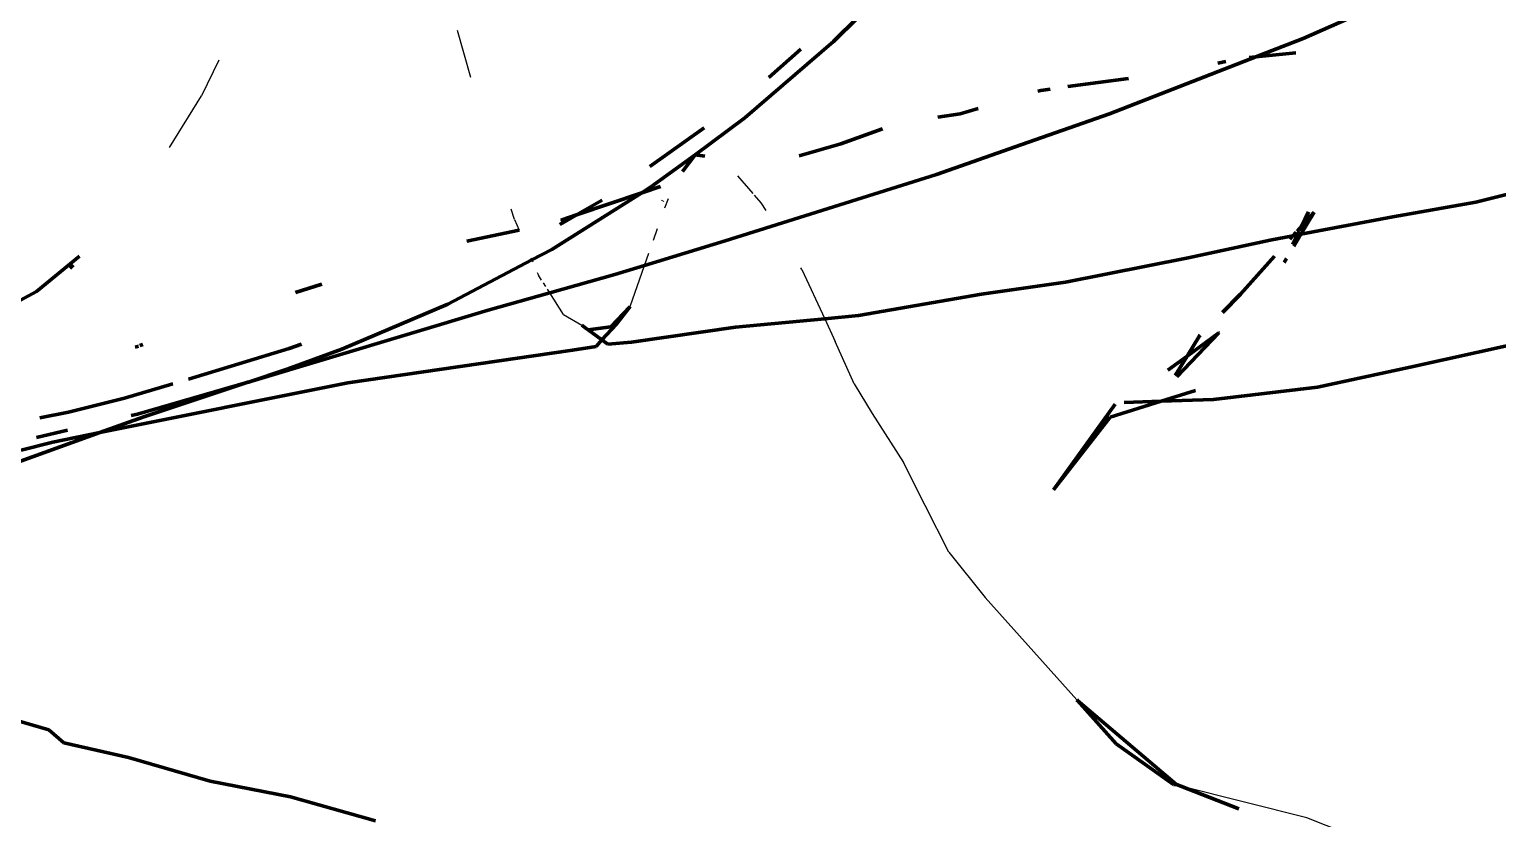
# Model space of a CAD drawing. Header units: millimetres. Extents: x 4307 to 31003, y 2809 to 20009.
# Drawn here: x 7206.8 to 7274.9, y 8855.6 to 8892.2 of the extents above; entities that cross this region are included whole.
import ezdxf

# ---------------------------------------------------------------- set-up
doc = ezdxf.new("R2010")
doc.units = ezdxf.units.MM
doc.layers.add('ProfileEdges', color=7, linetype='Continuous')

msp = doc.modelspace()

# ---------------------------------------------------------------- linework, layer by layer
for p, q in [((7227.249, 8889.938), (7226.623, 8892.113)), ((7215.554, 8890.74), (7214.755, 8889.077)), ((7213.269, 8886.694), (7214.755, 8889.077)), ((7240.336, 8884.553), (7239.626, 8885.368)), ((7240.715, 8884.118), (7240.398, 8884.481)), ((7229.275, 8883.347), (7229.114, 8883.831)), ((7236.248, 8883.882), (7236.41, 8884.314)), ((7240.934, 8883.758), (7240.715, 8884.118)), ((7229.275, 8883.347), (7229.484, 8882.857)), ((7235.711, 8882.389), (7235.901, 8882.934)), ((7235.301, 8881.218), (7235.502, 8881.793)), ((7230.033, 8881.572), (7230.076, 8881.47)), ((7230.076, 8881.47), (7230.114, 8881.381)), ((7234.632, 8879.305), (7235.301, 8881.218)), ((7242.594, 8881.033), (7242.554, 8881.1)), ((7230.324, 8880.89), (7230.378, 8880.764)), ((7230.522, 8880.539), (7230.378, 8880.764)), ((7230.714, 8880.239), (7230.606, 8880.407)), ((7242.594, 8881.033), (7243.657, 8878.742)), ((7230.902, 8879.946), (7230.796, 8880.111)), ((7231.542, 8878.947), (7230.902, 8879.946)), ((7231.542, 8878.947), (7232.386, 8878.44)), ((7243.657, 8878.742), (7244.142, 8877.696)), ((7245.026, 8875.732), (7244.142, 8877.696)), ((7245.026, 8875.732), (7245.857, 8874.353)), ((7245.857, 8874.353), (7247.311, 8872.079)), ((7248.311, 8870.087), (7247.311, 8872.079)), ((7249.408, 8867.922), (7248.311, 8870.087)), ((7249.408, 8867.922), (7251.094, 8865.821)), ((7251.094, 8865.821), (7255.345, 8861.067)), ((7266.02, 8855.601), (7260.17, 8857.061)), ((7268.785, 8854.506), (7266.02, 8855.601))]:
    msp.add_line(p, q)
at = {"layer": 'ProfileEdges', "lineweight": 211}
for p, q in [((7244.065, 8891.602), (7248.014, 8895.501)), ((7269.738, 8893.461), (7265.854, 8891.749)), ((7239.945, 8888.062), (7244.065, 8891.602)), ((7265.854, 8891.749), (7263.647, 8890.891)), ((7242.546, 8891.248), (7241.061, 8889.932)), ((7263.647, 8890.891), (7256.863, 8888.254)), ((7262.26, 8890.67), (7261.885, 8890.598)), ((7263.349, 8890.861), (7263.647, 8890.891)), ((7263.647, 8890.891), (7265.503, 8891.079)), ((7253.535, 8889.294), (7253.678, 8889.335)), ((7254.116, 8889.395), (7253.678, 8889.335)), ((7257.75, 8889.893), (7254.94, 8889.508)), ((7237.651, 8886.348), (7239.945, 8888.062)), ((7248.909, 8888.098), (7249.942, 8888.253)), ((7249.942, 8888.253), (7250.778, 8888.495)), ((7256.863, 8888.254), (7252.486, 8886.723)), ((7235.544, 8885.812), (7238.064, 8887.597)), ((7246.337, 8887.551), (7244.402, 8886.85)), ((7244.402, 8886.85), (7242.471, 8886.301)), ((7248.845, 8885.441), (7252.486, 8886.723)), ((7235.582, 8884.842), (7237.651, 8886.348)), ((7237.651, 8886.348), (7237.053, 8885.571)), ((7238.102, 8886.286), (7237.651, 8886.348)), ((7273.851, 8884.155), (7280.833, 8885.889)), ((7239.047, 8882.357), (7248.845, 8885.441)), ((7235.181, 8884.589), (7231.007, 8881.959)), ((7232.144, 8883.558), (7235.181, 8884.589)), ((7235.181, 8884.589), (7236.043, 8884.882)), ((7235.582, 8884.842), (7235.181, 8884.589)), ((7232.144, 8883.558), (7233.302, 8884.223)), ((7233.302, 8884.223), (7233.338, 8884.248)), ((7236.153, 8884.229), (7236.131, 8884.195)), ((7270.012, 8883.473), (7273.851, 8884.155)), ((7231.364, 8883.111), (7232.144, 8883.558)), ((7231.414, 8883.27), (7231.45, 8883.281)), ((7231.428, 8883.315), (7232.144, 8883.558)), ((7266.36, 8883.695), (7265.744, 8882.661)), ((7265.744, 8882.661), (7270.012, 8883.473)), ((7265.788, 8883.059), (7266.096, 8883.696)), ((7265.788, 8883.059), (7266.36, 8883.695)), ((7227.055, 8882.342), (7229.484, 8882.857)), ((7264.325, 8882.391), (7265.367, 8882.589)), ((7265.227, 8882.434), (7265.367, 8882.589)), ((7265.367, 8882.589), (7265.519, 8882.759)), ((7265.367, 8882.589), (7265.582, 8882.63)), ((7265.368, 8882.189), (7265.582, 8882.63)), ((7265.744, 8882.661), (7265.415, 8882.108)), ((7265.565, 8882.81), (7265.788, 8883.059)), ((7265.582, 8882.63), (7265.666, 8882.804)), ((7265.582, 8882.63), (7265.744, 8882.661)), ((7265.682, 8882.839), (7265.788, 8883.059)), ((7230.076, 8881.47), (7231.007, 8881.959)), ((7235.301, 8881.218), (7239.047, 8882.357)), ((7260.508, 8881.573), (7264.325, 8882.391)), ((7207.093, 8880.015), (7209.089, 8881.64)), ((7208.638, 8881.09), (7208.801, 8881.249)), ((7226.181, 8879.423), (7230.076, 8881.47)), ((7233.929, 8880.801), (7235.301, 8881.218)), ((7260.508, 8881.573), (7254.821, 8880.442)), ((7262.938, 8879.886), (7264.514, 8881.64)), ((7265.077, 8881.54), (7264.966, 8881.354)), ((7230.902, 8879.946), (7233.929, 8880.801)), ((7254.821, 8880.442), (7250.927, 8879.885)), ((7207.093, 8880.015), (7202.961, 8877.77)), ((7219.117, 8879.963), (7220.332, 8880.344)), ((7228.054, 8879.141), (7230.902, 8879.946)), ((7250.927, 8879.885), (7245.224, 8878.891)), ((7262.104, 8879.038), (7262.938, 8879.886)), ((7228.054, 8879.141), (7216.929, 8875.807)), ((7221.259, 8877.331), (7226.181, 8879.423)), ((7233.739, 8878.366), (7234.632, 8879.305)), ((7233.977, 8878.48), (7234.632, 8879.305)), ((7232.585, 8878.295), (7232.386, 8878.44)), ((7233.739, 8878.366), (7232.681, 8878.236)), ((7233.977, 8878.48), (7233.326, 8877.76)), ((7234.691, 8877.663), (7239.511, 8878.347)), ((7239.511, 8878.347), (7243.657, 8878.742)), ((7243.657, 8878.742), (7245.224, 8878.891)), ((7232.585, 8878.295), (7232.681, 8878.236)), ((7233.326, 8877.76), (7232.681, 8878.236)), ((7233.326, 8877.76), (7233.052, 8877.457)), ((7233.594, 8877.567), (7233.326, 8877.76)), ((7234.691, 8877.663), (7233.594, 8877.567)), ((7261.932, 8878.094), (7259.996, 8876.044)), ((7261.932, 8878.094), (7260.467, 8877.013)), ((7261.041, 8877.957), (7260.467, 8877.013)), ((7261.041, 8877.957), (7261.073, 8877.989)), ((7261.975, 8878.099), (7261.932, 8878.094)), ((7211.825, 8877.479), (7211.677, 8877.425)), ((7212.026, 8877.554), (7211.893, 8877.505)), ((7218.811, 8877.361), (7214.142, 8875.948)), ((7221.259, 8877.331), (7218.717, 8876.402)), ((7219.382, 8877.569), (7218.811, 8877.361)), ((7221.535, 8875.769), (7231.965, 8877.284)), ((7233.052, 8877.457), (7231.965, 8877.284)), ((7260.467, 8877.013), (7259.573, 8876.354)), ((7260.467, 8877.013), (7259.913, 8876.105)), ((7275.496, 8877.528), (7270.812, 8876.497)), ((7218.717, 8876.402), (7216.929, 8875.807)), ((7266.518, 8875.574), (7270.812, 8876.497)), ((7210.039, 8873.463), (7221.535, 8875.769)), ((7213.419, 8875.729), (7211.186, 8875.054)), ((7216.896, 8875.798), (7211.787, 8874.322)), ((7216.896, 8875.798), (7212.077, 8874.198)), ((7216.929, 8875.807), (7216.896, 8875.798)), ((7211.186, 8875.054), (7208.581, 8874.417)), ((7259.269, 8874.915), (7260.859, 8875.412)), ((7261.695, 8874.997), (7259.269, 8874.915)), ((7266.518, 8875.574), (7261.695, 8874.997)), ((7207.249, 8874.146), (7208.581, 8874.417)), ((7211.487, 8874.253), (7211.787, 8874.322)), ((7254.273, 8870.812), (7257.121, 8874.786)), ((7256.901, 8874.175), (7259.269, 8874.915)), ((7259.269, 8874.915), (7257.549, 8874.858)), ((7207.097, 8873.243), (7208.536, 8873.574)), ((7210.039, 8873.463), (7212.077, 8874.198)), ((7254.273, 8870.812), (7256.901, 8874.175)), ((7203.586, 8871.138), (7210.039, 8873.463)), ((7206.391, 8872.651), (7207.861, 8873.026)), ((7207.861, 8873.026), (7210.039, 8873.463)), ((7255.38, 8861.038), (7255.345, 8861.067)), ((7257.178, 8859.031), (7255.38, 8861.038)), ((7255.38, 8861.038), (7259.971, 8857.139)), ((7207.675, 8859.677), (7204.802, 8860.506)), ((7208.36, 8859.071), (7207.675, 8859.677)), ((7208.36, 8859.071), (7211.36, 8858.392)), ((7259.829, 8857.146), (7257.178, 8859.031)), ((7211.36, 8858.392), (7215.148, 8857.301)), ((7218.873, 8856.568), (7215.148, 8857.301)), ((7222.827, 8855.466), (7218.873, 8856.568)), ((7259.971, 8857.139), (7259.829, 8857.146)), ((7259.971, 8857.139), (7260.17, 8857.061)), ((7260.17, 8857.061), (7262.865, 8856.015))]:
    msp.add_line(p, q, dxfattribs=at)

doc.saveas('drawing.dxf')
